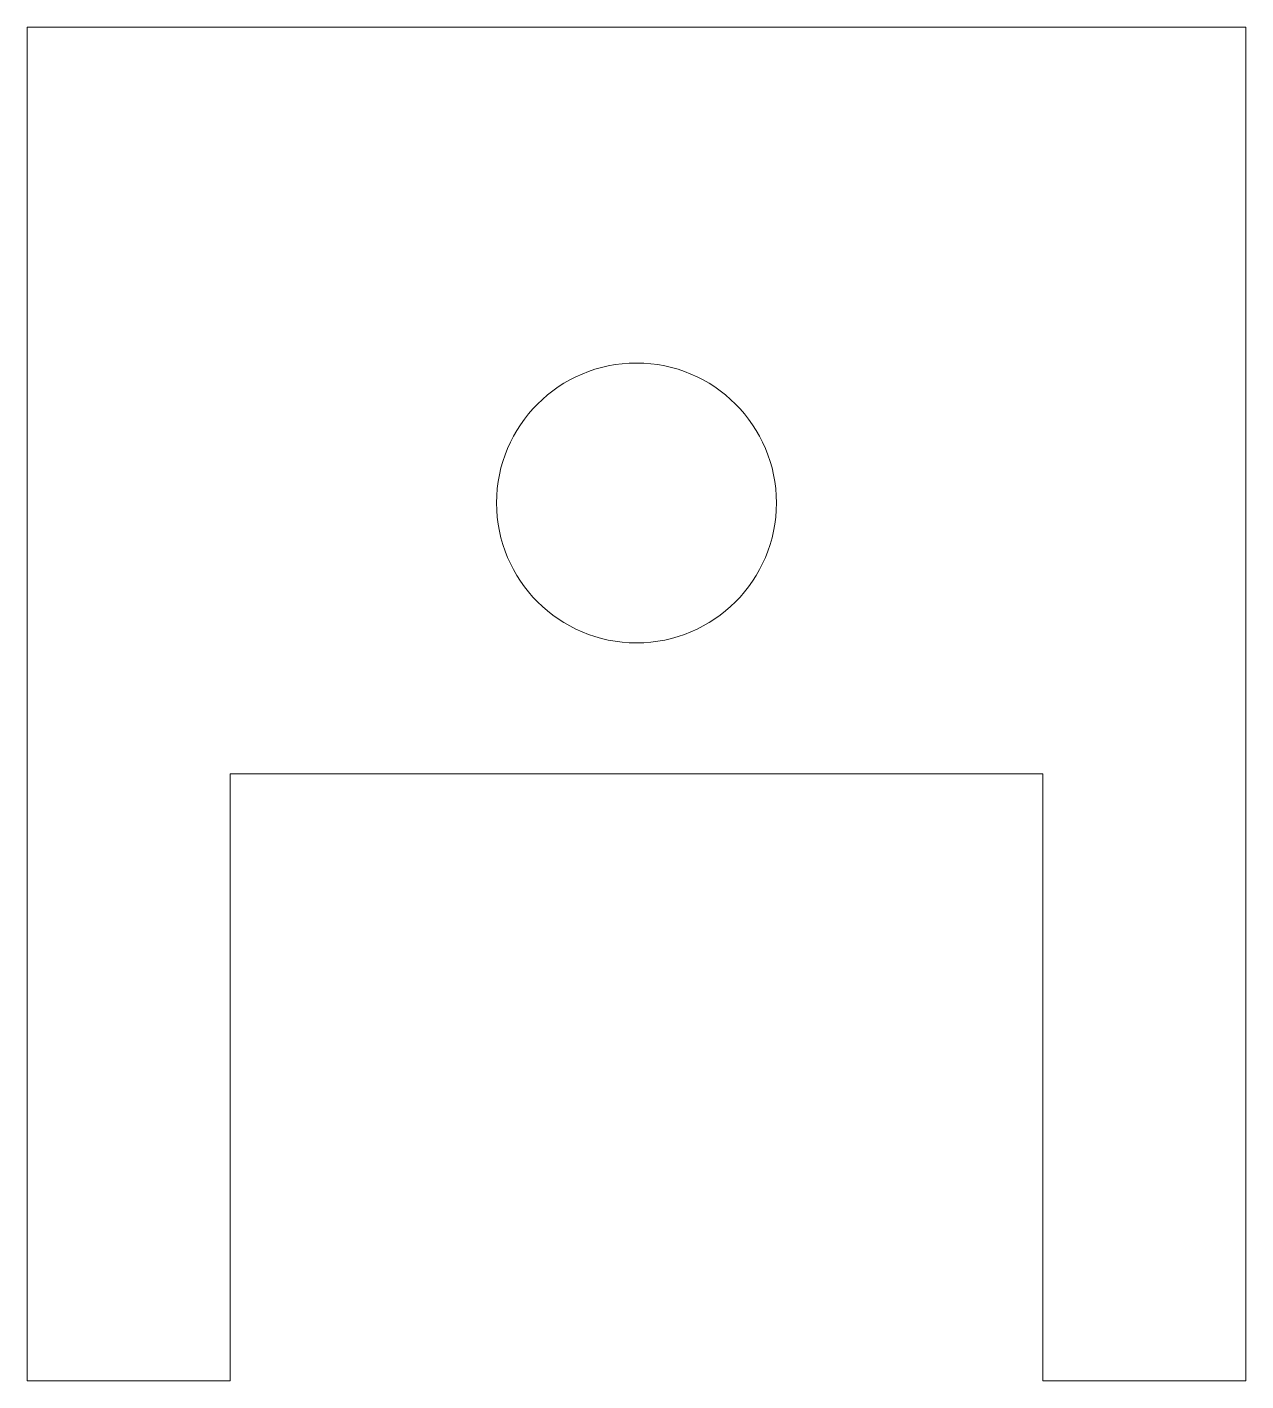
# Model space of a CAD drawing. Header units: millimetres. Extents: x 0 to 18, y 0 to 20.
import ezdxf

# ---------------------------------------------------------------- set-up
doc = ezdxf.new("R2010")
doc.units = ezdxf.units.MM

msp = doc.modelspace()

# ---------------------------------------------------------------- linework, layer by layer
at = {"color": 7, "linetype": 'Continuous', "lineweight": 15}
for p, q in [((18, 20), (0, 20)), ((0, 20), (0, 0)), ((18, 0), (18, 20)), ((3, 8.97), (15, 8.97)), ((3, 0), (3, 8.97)), ((15, 8.97), (15, 0)), ((0, 0), (3, 0)), ((15, 0), (18, 0))]:
    msp.add_line(p, q, dxfattribs=at)
msp.add_circle((9, 12.97), 2.067, dxfattribs=at)

doc.saveas('drawing.dxf')
